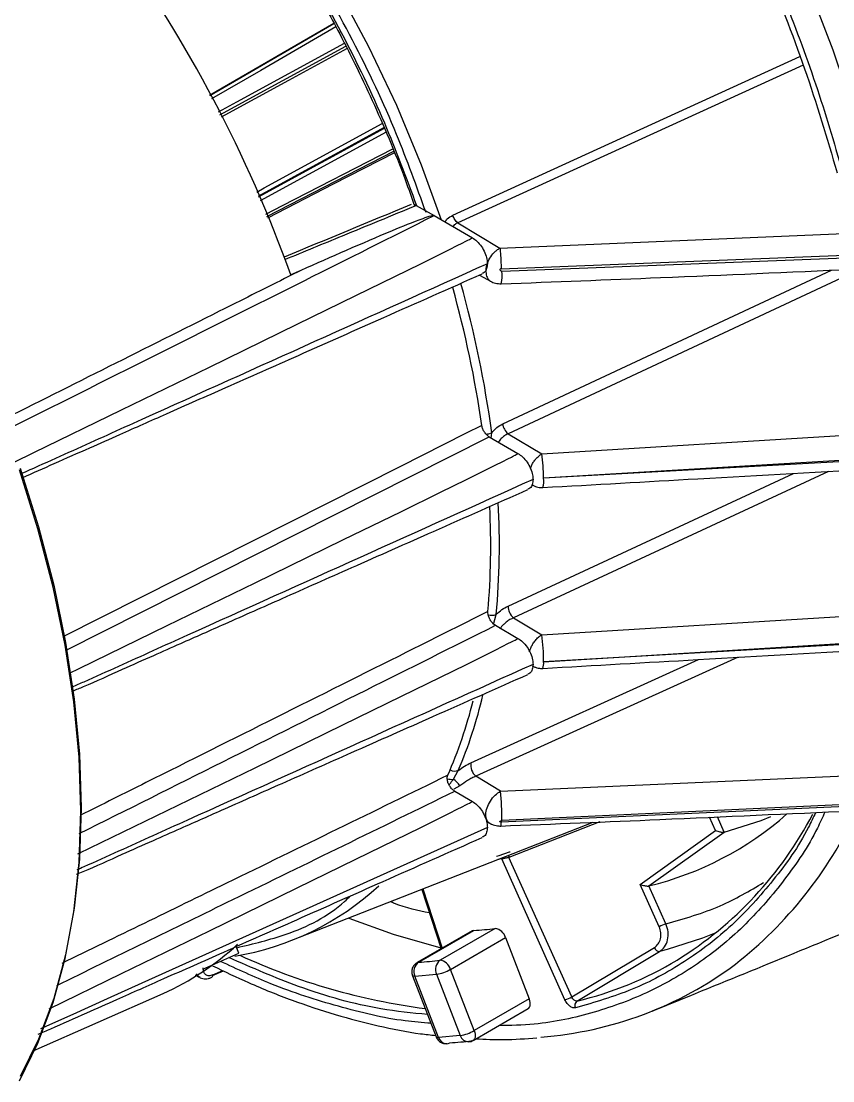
# Model space of a CAD drawing. Extents: x 16.7 to 113.1, y 4.5 to 84.5.
# Drawn here: x 22.001 to 24.294, y 5.758 to 8.753 of the extents above; entities that cross this region are included whole.
import ezdxf

# ---------------------------------------------------------------- set-up
doc = ezdxf.new("R2010")
doc.units = 0
doc.header["$MEASUREMENT"] = 0
doc.layers.add('OBJECT', color=7, linetype='CONTINUOUS')

msp = doc.modelspace()

# ---------------------------------------------------------------- linework, layer by layer
at = {"layer": 'OBJECT'}
for p, q in [((22.5327, 8.5441), (22.8839, 8.7472)), ((22.5334, 8.543), (22.8846, 8.746)), ((22.5623, 8.4886), (22.9183, 8.6825)), ((23.2207, 8.2045), (24.2011, 8.653)), ((24.2105, 8.6289), (23.2344, 8.1829)), ((23.026, 8.4527), (22.6708, 8.2586)), ((22.6717, 8.2565), (23.027, 8.4506)), ((22.6952, 8.2005), (23.0539, 8.3852)), ((23.1172, 8.2324), (23.1111, 8.2347)), ((23.1172, 8.2324), (23.1674, 8.2034)), ((23.1674, 8.2034), (23.2756, 8.1409)), ((23.2344, 8.1829), (23.3536, 8.1117)), ((23.3536, 8.1117), (24.3479, 8.1538)), ((23.3536, 8.1117), (23.3537, 8.1116)), ((23.357, 8.0533), (24.3518, 8.0925)), ((23.3589, 8.0468), (24.3536, 8.085)), ((22.7907, 8.0483), (22.7628, 8.0358)), ((23.2954, 8.0353), (23.3289, 8.0169)), ((23.3613, 7.6147), (24.2904, 8.0492)), ((24.3699, 8.0513), (23.3765, 7.5868)), ((22.1257, 6.9737), (23.3233, 7.578)), ((23.3233, 7.578), (23.4046, 7.5311)), ((23.3292, 7.5746), (23.3303, 7.5897)), ((23.3765, 7.5868), (23.4716, 7.53)), ((23.4716, 7.53), (24.4405, 7.5891)), ((23.4769, 7.4621), (24.4458, 7.5203)), ((24.4462, 7.5154), (23.477, 7.4614)), ((23.3764, 7.0999), (24.1834, 7.4749)), ((24.2821, 7.4805), (23.3917, 7.0665)), ((23.4466, 7.4411), (23.4433, 7.4435)), ((23.3355, 7.0479), (23.3431, 7.0762)), ((23.4717, 7.0187), (24.4409, 7.0776)), ((23.3409, 7.0453), (23.4046, 7.0085)), ((23.3917, 7.0665), (23.4717, 7.0187)), ((24.4458, 6.9977), (23.4769, 6.9418)), ((23.477, 6.9424), (24.4462, 7.0021)), ((24.0264, 6.9549), (23.2856, 6.6186)), ((23.2714, 6.6567), (23.9149, 6.9486)), ((23.4448, 6.9308), (23.4463, 6.9299)), ((23.2222, 6.6102), (23.2357, 6.6349)), ((23.3556, 6.5768), (24.3495, 6.621)), ((23.2403, 6.592), (23.2229, 6.582)), ((23.3556, 6.5768), (23.2856, 6.6186)), ((23.2258, 6.5764), (23.2756, 6.5476)), ((24.3518, 6.534), (23.3568, 6.4889)), ((24.3536, 6.5394), (23.3589, 6.4932)), ((23.9627, 6.4652), (23.9459, 6.5028)), ((23.9873, 6.4608), (23.968, 6.5038)), ((22.7657, 6.155), (23.6168, 6.4887)), ((23.3156, 6.4905), (23.3291, 6.4831)), ((23.6356, 6.4895), (23.3791, 6.3895)), ((23.7499, 6.313), (23.9627, 6.4652)), ((23.7747, 6.3087), (23.9876, 6.4609)), ((23.9876, 6.4609), (23.9873, 6.4608)), ((23.3587, 6.3848), (23.3472, 6.383)), ((23.3575, 6.387), (23.3587, 6.3848)), ((23.5374, 5.9869), (23.3587, 6.3848)), ((23.5564, 5.9949), (23.3791, 6.3895)), ((23.1327, 6.2989), (23.1876, 6.1313)), ((23.1355, 6.3), (23.1902, 6.1328)), ((23.8036, 6.1934), (23.7499, 6.313)), ((23.7747, 6.3087), (23.7744, 6.3086)), ((23.8226, 6.2013), (23.7744, 6.3086)), ((23.2748, 6.1816), (23.1192, 6.0918)), ((23.1239, 6.0932), (23.2795, 6.183)), ((23.3401, 6.1884), (23.1845, 6.0986)), ((23.2138, 6.0729), (23.3694, 6.1627)), ((23.3694, 6.1627), (23.4366, 5.9896)), ((22.5139, 6.073), (22.6155, 6.1188)), ((22.6155, 6.1188), (22.6083, 6.1374)), ((23.5564, 5.9949), (23.7899, 6.1345)), ((23.5713, 5.9834), (23.8047, 6.123)), ((23.8266, 6.1286), (23.8047, 6.123)), ((22.5417, 6.0551), (22.5721, 6.0688)), ((22.5422, 6.057), (22.5701, 6.0698)), ((23.1062, 6.055), (23.1734, 5.8818)), ((23.113, 6.0536), (23.1742, 6.059)), ((23.1802, 5.8804), (23.113, 6.0536)), ((23.1742, 6.059), (23.2414, 5.8859)), ((23.281, 5.8998), (23.2138, 6.0729)), ((22.0346, 5.8424), (22.4014, 6.0047)), ((23.2776, 5.8721), (23.4332, 5.9619)), ((23.4366, 5.9896), (23.281, 5.8998)), ((23.1736, 5.8819), (23.1754, 5.8776)), ((23.2414, 5.8859), (23.1802, 5.8804))]:
    msp.add_line(p, q, dxfattribs=at)
at = {"layer": 'OBJECT', "flags": 128}
for points in [[(22.5515, 10.9901), (22.6957, 10.8901), (22.8385, 10.7795), (22.9794, 10.6589), (23.1176, 10.5289), (23.2526, 10.39), (23.3836, 10.2429), (23.5101, 10.0883), (23.6315, 9.9268), (23.7472, 9.7593), (23.8567, 9.5865), (23.9595, 9.4092), (24.0551, 9.2283), (24.1431, 9.0445), (24.223, 8.8588), (24.2945, 8.672), (24.3573, 8.4849), (24.411, 8.2985)], [(21.8583, 10.0202), (21.9879, 9.9258), (22.1157, 9.8205), (22.241, 9.7051), (22.3629, 9.5803), (22.4806, 9.4468), (22.5935, 9.3056), (22.7008, 9.1574), (22.8018, 9.0034), (22.8958, 8.8443), (22.9824, 8.6812), (23.0609, 8.5153), (23.1309, 8.3474), (23.1875, 8.1918)], [(22.8897, 8.7366), (22.6774, 8.6138), (22.5384, 8.5335)], [(22.558, 8.4966), (22.61, 8.5249), (22.9142, 8.6907)], [(22.922, 8.6754), (22.7561, 8.585), (22.5661, 8.4815)], [(22.6662, 8.2697), (22.6877, 8.2815), (23.0212, 8.4636)], [(23.0319, 8.4395), (22.8121, 8.3194), (22.6764, 8.2453)], [(22.6923, 8.2075), (22.7393, 8.2317), (23.0511, 8.3922)], [(23.0555, 8.3812), (22.8827, 8.2923), (22.6968, 8.1966)], [(21.9803, 7.5064), (22.0359, 7.5335), (22.2845, 7.6543), (22.4087, 7.7147), (22.5328, 7.7752), (22.7809, 7.8963), (22.9462, 7.9772), (23.0563, 8.0313), (23.1297, 8.0675), (23.1786, 8.0916), (23.2111, 8.1078), (23.2328, 8.1187), (23.2472, 8.1259), (23.2568, 8.1308), (23.2632, 8.1341), (23.2674, 8.1363), (23.2702, 8.1377), (23.2721, 8.1387), (23.2733, 8.1394), (23.2741, 8.1399), (23.2747, 8.1402), (23.275, 8.1404), (23.2752, 8.1405), (23.2754, 8.1406), (23.2755, 8.1407), (23.2755, 8.1408), (23.2756, 8.1408), (23.2756, 8.1408), (23.2756, 8.1409), (23.2756, 8.1409), (23.2756, 8.1409), (23.2756, 8.1409), (23.2756, 8.1409), (23.2756, 8.1409)], [(23.3024, 7.6103), (23.2565, 7.5871), (23.0729, 7.4945), (22.3387, 7.124), (22.1187, 7.013)], [(22.1372, 6.9101), (22.1649, 6.9236), (22.4135, 7.0444), (22.5377, 7.1049), (22.6618, 7.1654), (22.9099, 7.2865), (23.0752, 7.3674), (23.1853, 7.4215), (23.2587, 7.4576), (23.3076, 7.4818), (23.3401, 7.498), (23.3618, 7.5088), (23.3762, 7.5161), (23.3858, 7.521), (23.3922, 7.5242), (23.3964, 7.5264), (23.3992, 7.5279), (23.4011, 7.5289), (23.4023, 7.5296), (23.4031, 7.5301), (23.4037, 7.5304), (23.404, 7.5306), (23.4043, 7.5307), (23.4044, 7.5308), (23.4045, 7.5309), (23.4046, 7.5309), (23.4046, 7.531), (23.4046, 7.531), (23.4046, 7.531), (23.4046, 7.531), (23.4046, 7.5311), (23.4046, 7.5311), (23.4046, 7.5311), (23.4046, 7.5311)], [(21.9973, 7.4892), (22.0494, 7.3236), (22.0924, 7.1589), (22.1262, 6.9963), (22.1504, 6.8367), (22.165, 6.6808), (22.1699, 6.5298), (22.165, 6.3844), (22.1504, 6.2454), (22.1262, 6.1137), (22.0924, 5.9901), (22.0494, 5.8751), (21.9973, 5.7696)], [(21.9956, 5.7578), (22.0479, 5.8638), (22.0912, 5.9792), (22.1251, 6.1034), (22.1494, 6.2356), (22.1641, 6.3751), (22.169, 6.5212), (22.1641, 6.6728), (22.1494, 6.8293), (22.1251, 6.9896), (22.0912, 7.1529), (22.0479, 7.3182), (21.9956, 7.4846)], [(22.1609, 6.3991), (22.1649, 6.401), (22.4135, 6.5219), (22.5377, 6.5823), (22.6618, 6.6428), (22.9099, 6.7639), (23.0752, 6.8448), (23.1853, 6.8989), (23.2587, 6.935), (23.3076, 6.9592), (23.3401, 6.9754), (23.3618, 6.9862), (23.3762, 6.9935), (23.3858, 6.9984), (23.3922, 7.0016), (23.3964, 7.0038), (23.3992, 7.0053), (23.4011, 7.0063), (23.4023, 7.007), (23.4031, 7.0075), (23.4037, 7.0078), (23.404, 7.008), (23.4043, 7.0081), (23.4044, 7.0082), (23.4045, 7.0083), (23.4046, 7.0084), (23.4046, 7.0084), (23.4046, 7.0084), (23.4046, 7.0084), (23.4046, 7.0085), (23.4046, 7.0085), (23.4046, 7.0085), (23.4046, 7.0085), (23.4046, 7.0085)], [(22.0801, 5.9617), (22.2845, 6.061), (22.4087, 6.1215), (22.5328, 6.182), (22.7809, 6.3031), (22.9462, 6.384), (23.0563, 6.438), (23.1297, 6.4742), (23.1786, 6.4984), (23.2111, 6.5146), (23.2328, 6.5254), (23.2472, 6.5326), (23.2568, 6.5375), (23.2632, 6.5408), (23.2674, 6.543), (23.2702, 6.5445), (23.2721, 6.5455), (23.2733, 6.5461), (23.2741, 6.5466), (23.2747, 6.5469), (23.275, 6.5471), (23.2752, 6.5473), (23.2754, 6.5474), (23.2755, 6.5475), (23.2755, 6.5475), (23.2756, 6.5475), (23.2756, 6.5476), (23.2756, 6.5476), (23.2756, 6.5476), (23.2756, 6.5476), (23.2756, 6.5476), (23.2756, 6.5476), (23.2756, 6.5476)], [(23.9876, 6.4609), (24.0916, 6.4936), (24.1193, 6.5047)], [(23.318, 6.4741), (22.3417, 6.0338), (22.244, 5.9897), (22.1464, 5.9457), (22.0556, 5.9047)], [(22.9262, 6.2179), (23.0517, 6.1724), (23.1866, 6.1341)], [(23.2795, 6.183), (23.276, 6.1822), (23.2748, 6.1816)], [(23.9639, 6.1763), (23.9261, 6.1609), (23.8266, 6.1286)], [(23.1192, 6.0918), (23.1205, 6.0924), (23.1239, 6.0932)], [(23.113, 6.0536), (23.1098, 6.0535), (23.1076, 6.0539), (23.1064, 6.0547), (23.1062, 6.055)], [(23.4332, 5.9619), (23.4352, 5.9635), (23.4373, 5.9663), (23.4387, 5.9699), (23.4394, 5.9743), (23.4392, 5.9791), (23.4383, 5.9843), (23.4366, 5.9896)], [(23.1734, 5.8818), (23.1735, 5.8816), (23.1748, 5.8807), (23.177, 5.8803), (23.1802, 5.8804)], [(23.2735, 5.8708), (23.2692, 5.869), (23.266, 5.8683)], [(23.281, 5.8998), (23.2827, 5.8945), (23.2836, 5.8893), (23.2838, 5.8845), (23.2832, 5.8801), (23.2817, 5.8765), (23.2796, 5.8737), (23.2776, 5.8722)], [(23.2032, 5.8627), (23.2073, 5.8634), (23.2117, 5.8653)]]:
    msp.add_lwpolyline(points, dxfattribs=at)
at = {"layer": 'OBJECT'}
for centre, radius, start, end in [((19.1269, 6.727), 3.8643, 19.7974, 35.8036), ((23.2592, 8.0337), 0.1006, 346.9405, 7.4854), ((20.2554, 7.1714), 3.0784, 8.1962, 15.622), ((20.2867, 7.1802), 3.0711, 7.6624, 15.7103), ((23.4056, 7.6207), 0.0447, 187.7073, 229.2907), ((23.3106, 7.6332), 0.0477, 274.5361, 294.3627), ((22.959, 7.4561), 0.5179, 0.6564, 8.1948), ((23.4241, 7.4527), 0.0535, 340.4959, 9.4051), ((21.2194, 7.2676), 2.1082, 355.0147, 3.0567), ((21.2086, 7.2722), 2.1435, 354.7534, 3.1911), ((23.42, 7.0997), 0.0436, 179.7194, 229.5404), ((23.3298, 7.1096), 0.036, 254.9744, 291.7427), ((22.9561, 6.9449), 0.5209, 359.7271, 8.1509), ((23.4443, 6.9367), 0.033, 336.6542, 8.9238), ((22.0239, 7.142), 1.2917, 336.2348, 346.0993), ((22.0201, 7.1521), 1.321, 336.9515, 346.7014), ((23.3118, 6.65), 0.0409, 170.6275, 230.212), ((23.226, 6.6621), 0.0288, 242.4042, 289.6113), ((23.2164, 6.6521), 0.0422, 253.6924, 277.9075), ((23.1743, 6.5447), 0.0812, 35.6015, 53.8204), ((22.5988, 6.5047), 0.7602, 359.1328, 5.4433), ((23.5569, 7.202), 0.9195, 283.7028, 311.3755), ((23.2923, 7.0058), 1.0668, 301.8072, 332.3732), ((23.296, 7.0124), 1.1738, 308.0178, 335.0356), ((23.4015, 6.3971), 0.0236, 184.8995, 198.7454), ((22.473, 6.8947), 0.7954, 279.5062, 312.6186), ((23.8455, 6.1202), 0.0843, 105.7214, 119.7685), ((23.2148, 7.2478), 1.0668, 273.4766, 276.7422), ((23.3354, 6.1535), 0.0352, 15.1926, 82.4241), ((22.092, 6.7026), 0.7634, 293.91, 312.9515), ((23.3812, 7.783), 1.8364, 245.4481, 262.5228), ((23.8058, 6.1395), 0.0166, 197.5508, 266.217), ((23.1433, 6.0665), 0.0329, 125.9471, 203.143), ((23.0592, 7.158), 1.0668, 273.4766, 276.7422), ((23.2035, 6.0726), 0.0322, 126.0933, 204.8037), ((23.1798, 6.0637), 0.0352, 15.1926, 82.4241), ((23.3897, 6.9296), 1.0512, 274.3397, 306.7761), ((23.3431, 6.9452), 0.9885, 283.3454, 301.1538), ((22.5336, 6.0573), 0.00858, 298.2067, 358.0418), ((23.1568, 6.1722), 0.1145, 278.7777, 299.8913), ((23.5145, 6.0681), 0.0843, 285.7217, 299.7682), ((23.5807, 5.9711), 0.0155, 127.3348, 207.8951), ((23.2031, 5.8864), 0.0237, 194.735, 270.1327), ((23.1386, 7.0309), 1.1679, 273.5854, 276.6335), ((23.2239, 5.999), 0.1145, 278.7777, 299.8913), ((23.2654, 5.8935), 0.0251, 197.5417, 271.4628)]:
    msp.add_arc(centre, radius, start, end, dxfattribs=at)
for points, knots in [([(22.516, 10.9184), (22.5796, 10.8746), (22.7079, 10.7864), (22.8987, 10.6287), (23.0881, 10.4516), (23.2736, 10.2545), (23.4526, 10.0398), (23.6219, 9.8105), (23.7792, 9.5696), (23.9226, 9.3203), (24.05, 9.067), (24.1601, 8.8129), (24.2537, 8.5612), (24.3019, 8.3953), (24.3258, 8.313)], [0, 0, 0, 0, 0.0803207, 0.16194, 0.244772, 0.3293776, 0.4144874, 0.5, 0.5855181, 0.670628, 0.755228, 0.8380655, 0.919682, 1, 1, 1, 1]), ([(23.4416, 10.0251), (23.5054, 9.9404), (23.6335, 9.7705), (23.8072, 9.4957), (23.965, 9.2097), (24.1022, 8.9158), (24.2191, 8.6192), (24.2774, 8.4225), (24.3065, 8.3246)], [0, 0, 0, 0, 0.165461, 0.332207, 0.5, 0.667784, 0.834534, 1, 1, 1, 1]), ([(23.1447, 8.2119), (23.1181, 8.2858), (23.059, 8.4496), (22.9398, 8.7022), (22.7917, 8.9628), (22.6799, 9.1396), (22.6146, 9.2223), (22.6108, 9.2272)], [0, 0, 0, 0, 0.208789, 0.46337, 0.72235, 0.983587, 1, 1, 1, 1]), ([(22.593, 9.2104), (22.6006, 9.2003), (22.6302, 9.1609), (22.6762, 9.0937), (22.7462, 8.9875), (22.8232, 8.8606), (22.8903, 8.7382), (22.9442, 8.6321), (22.9876, 8.5414), (23.0356, 8.4324), (23.0779, 8.3284), (23.1021, 8.2602), (23.1125, 8.2308)], [0, 0, 0, 0, 0.034117, 0.133607, 0.219028, 0.375276, 0.530046, 0.591824, 0.694344, 0.800406, 0.913814, 1, 1, 1, 1]), ([(22.5997, 9.2114), (22.6006, 9.2102), (22.6597, 9.1353), (22.7642, 8.9714), (22.9076, 8.7236), (23.0275, 8.4748), (23.0889, 8.3099), (23.118, 8.2319)], [0, 0, 0, 0, 0.004175, 0.260517, 0.516844, 0.771155, 1, 1, 1, 1]), ([(23.1026, 8.2349), (22.9832, 8.1852), (22.8636, 8.1354), (22.7433, 8.0862), (22.7432, 8.0862)], [0, 0, 0, 0, 0.998817, 1, 1, 1, 1]), ([(22.746, 8.0795), (22.8002, 8.1018), (22.924, 8.1527), (23.0477, 8.2037), (23.1172, 8.2324)], [0, 0, 0, 0, 0.438001, 1, 1, 1, 1]), ([(21.9541, 7.5957), (22.2369, 7.7373), (22.6413, 7.9398), (23.0457, 8.1424), (23.1674, 8.2034)], [0, 0, 0, 0, 0.699038, 1, 1, 1, 1]), ([(23.1674, 8.2034), (23.1672, 8.2034), (23.1669, 8.2036), (23.166, 8.2037), (23.163, 8.2034), (23.1523, 8.2007), (23.1131, 8.187), (22.9893, 8.1363), (22.8762, 8.0862), (22.7907, 8.0483)], [0, 0, 0, 0, 0.000975, 0.002308, 0.005825, 0.020094, 0.076658, 0.30233, 1, 1, 1, 1]), ([(23.1979, 8.1858), (23.2001, 8.1886), (23.2065, 8.1969), (23.2151, 8.2015), (23.2207, 8.2045)], [0, 0, 0, 0, 0.347376, 1, 1, 1, 1]), ([(23.2344, 8.1829), (23.2309, 8.1812), (23.2256, 8.1787), (23.2218, 8.1742), (23.2205, 8.1727)], [0, 0, 0, 0, 0.671204, 1, 1, 1, 1]), ([(23.2344, 8.1829), (23.233, 8.1841), (23.2302, 8.1865), (23.2263, 8.1919), (23.2229, 8.1981), (23.2215, 8.2024), (23.2207, 8.2045)], [0, 0, 0, 0, 0.245159, 0.499986, 0.754817, 1, 1, 1, 1]), ([(23.2756, 8.1409), (23.28, 8.1379), (23.2892, 8.1316), (23.3017, 8.1165), (23.3116, 8.0987), (23.3172, 8.0814), (23.3178, 8.0716), (23.318, 8.0674)], [0, 0, 0, 0, 0.19834, 0.412973, 0.627088, 0.843128, 1, 1, 1, 1]), ([(23.3139, 8.0443), (23.3144, 8.0506), (23.3153, 8.0632), (23.3242, 8.0829), (23.335, 8.097), (23.3451, 8.1063), (23.3507, 8.1098), (23.3537, 8.1116)], [0, 0, 0, 0, 0.250886, 0.499859, 0.733623, 0.862855, 1, 1, 1, 1]), ([(23.3537, 8.1116), (23.3541, 8.1072), (23.3549, 8.0987), (23.3559, 8.0819), (23.3566, 8.0665), (23.3568, 8.0574), (23.357, 8.0533)], [0, 0, 0, 0, 0.295101, 0.569756, 0.806961, 1, 1, 1, 1]), ([(23.318, 8.0674), (22.9925, 7.9206), (22.6345, 7.7592), (22.2441, 7.583), (22.1463, 7.539), (22.066, 7.5024), (22.0173, 7.4811), (22.0016, 7.4742)], [0, 0, 0, 0, 0.741941, 0.816136, 0.89033, 0.964524, 1, 1, 1, 1]), ([(23.318, 8.0674), (23.3176, 8.0626), (23.3167, 8.0526), (23.3112, 8.0429), (23.3055, 8.0405), (23.3033, 8.0397)], [0, 0, 0, 0, 0.367746, 0.765701, 1, 1, 1, 1]), ([(22.7907, 8.0483), (22.7753, 8.0406), (22.6986, 8.0021), (22.4141, 7.8595), (22.1448, 7.7245), (21.9369, 7.6203)], [0, 0, 0, 0, 0.0539192, 0.2695963, 1, 1, 1, 1]), ([(22.0048, 7.4632), (22.0345, 7.4763), (22.0979, 7.5043), (22.1895, 7.545), (22.2952, 7.5918), (22.4233, 7.6486), (22.5913, 7.7231), (22.7961, 7.8139), (23.0377, 7.921), (23.2109, 7.9978), (23.3037, 8.039)], [0, 0, 0, 0, 0.0685464, 0.146168, 0.2114813, 0.3124587, 0.4418045, 0.5995141, 0.7855816, 1, 1, 1, 1]), ([(23.3139, 8.0443), (23.3146, 8.0389), (23.3156, 8.0303), (23.3204, 8.0232), (23.3237, 8.0201), (23.3256, 8.0188), (23.3266, 8.0181), (23.327, 8.0179), (23.3272, 8.0178)], [0, 0, 0, 0, 0.464823, 0.730673, 0.871917, 0.944596, 0.981447, 1, 1, 1, 1]), ([(23.357, 8.0533), (23.3564, 8.0532), (23.3556, 8.0531), (23.3547, 8.0527), (23.3541, 8.0522), (23.3537, 8.0516), (23.3536, 8.0509), (23.3536, 8.0501), (23.3539, 8.0492), (23.3547, 8.0482), (23.3559, 8.0474), (23.3574, 8.0469), (23.3584, 8.0468), (23.3589, 8.0468)], [0, 0, 0, 0, 0.13574, 0.194591, 0.250843, 0.311563, 0.37511, 0.438068, 0.500883, 0.619799, 0.750938, 0.873701, 1, 1, 1, 1]), ([(23.3575, 8.0106), (23.5075, 8.0164), (23.8391, 8.0291), (24.1704, 8.0438), (24.3518, 8.0518)], [0, 0, 0, 0, 0.452475, 1, 1, 1, 1]), ([(23.327, 8.0179), (23.3293, 8.0168), (23.3337, 8.0146), (23.3413, 8.0123), (23.3493, 8.0108), (23.3547, 8.0107), (23.3575, 8.0106)], [0, 0, 0, 0, 0.247422, 0.487124, 0.732383, 1, 1, 1, 1]), ([(23.3233, 7.578), (23.3209, 7.5797), (23.3161, 7.583), (23.3097, 7.5909), (23.3049, 7.5999), (23.3029, 7.6066), (23.3024, 7.6099), (23.3024, 7.6103)], [0, 0, 0, 0, 0.242891, 0.4858, 0.728124, 0.969548, 1, 1, 1, 1]), ([(23.3303, 7.5897), (23.335, 7.5949), (23.3444, 7.6054), (23.3557, 7.6116), (23.3613, 7.6147)], [0, 0, 0, 0, 0.500343, 1, 1, 1, 1]), ([(23.3765, 7.5868), (23.373, 7.5851), (23.3662, 7.5817), (23.3573, 7.5735), (23.3516, 7.5671), (23.3496, 7.5631), (23.3495, 7.5629)], [0, 0, 0, 0, 0.332821, 0.655681, 0.978926, 1, 1, 1, 1]), ([(23.4046, 7.5311), (23.409, 7.5281), (23.4182, 7.5218), (23.4308, 7.5067), (23.4406, 7.4889), (23.4462, 7.4716), (23.4468, 7.4617), (23.4471, 7.4576)], [0, 0, 0, 0, 0.19834, 0.412972, 0.627088, 0.843128, 1, 1, 1, 1]), ([(23.4399, 7.489), (23.4409, 7.4921), (23.4431, 7.4985), (23.4488, 7.5077), (23.4554, 7.5164), (23.4632, 7.5243), (23.4688, 7.528), (23.4716, 7.53)], [0, 0, 0, 0, 0.186085, 0.375317, 0.574054, 0.782282, 1, 1, 1, 1]), ([(23.4746, 7.4348), (23.6208, 7.443), (23.9439, 7.4612), (24.2669, 7.4797), (24.4438, 7.4897)], [0, 0, 0, 0, 0.452472, 1, 1, 1, 1]), ([(23.477, 7.4614), (23.4769, 7.4614), (23.4768, 7.4614), (23.4766, 7.4615), (23.4766, 7.4615), (23.4765, 7.4616), (23.4765, 7.4617), (23.4765, 7.4618), (23.4765, 7.4618), (23.4765, 7.4619), (23.4765, 7.4619), (23.4766, 7.462), (23.4767, 7.462), (23.4768, 7.4621), (23.4769, 7.4621)], [0, 0, 0, 0, 0.14846, 0.270216, 0.325866, 0.380992, 0.499258, 0.560332, 0.615032, 0.666467, 0.718978, 0.77612, 0.84064, 1, 1, 1, 1]), ([(23.4471, 7.4576), (23.1216, 7.3108), (22.7635, 7.1494), (22.3731, 6.9732), (22.2753, 6.9292), (22.1996, 6.8946), (22.1555, 6.8753), (22.1443, 6.8704)], [0, 0, 0, 0, 0.749679, 0.824647, 0.899614, 0.974583, 1, 1, 1, 1]), ([(22.1462, 6.8598), (22.1563, 6.8639), (22.2044, 6.8834), (22.2792, 6.9181), (22.3712, 6.9584), (22.4679, 7.0014), (22.589, 7.0551), (22.7501, 7.1265), (22.9463, 7.2135), (23.1778, 7.3161), (23.3438, 7.3897), (23.4327, 7.4292)], [0, 0, 0, 0, 0.022748, 0.108522, 0.177258, 0.23648, 0.334328, 0.459609, 0.612318, 0.792451, 1, 1, 1, 1]), ([(23.4471, 7.4576), (23.4466, 7.4528), (23.4458, 7.4427), (23.4403, 7.433), (23.4345, 7.4307), (23.4323, 7.4299)], [0, 0, 0, 0, 0.367745, 0.765702, 1, 1, 1, 1]), ([(23.4465, 7.4411), (23.4488, 7.4399), (23.4534, 7.4378), (23.461, 7.4357), (23.4685, 7.4346), (23.4728, 7.4349), (23.4751, 7.4351)], [0, 0, 0, 0, 0.255132, 0.495449, 0.73852, 1, 1, 1, 1]), ([(23.7838, 5.9551), (23.97, 6.0305), (24.3578, 6.1876), (24.9425, 6.4409), (25.5388, 6.7118), (26.1167, 6.9868), (26.4931, 7.177), (26.6741, 7.2685)], [0, 0, 0, 0, 0.1902424, 0.3962076, 0.6023972, 0.8087754, 1, 1, 1, 1]), ([(23.3431, 7.0762), (23.3485, 7.081), (23.3591, 7.0907), (23.3706, 7.0968), (23.3764, 7.0999)], [0, 0, 0, 0, 0.500466, 1, 1, 1, 1]), ([(23.3197, 7.0844), (23.3044, 7.0767), (23.2276, 7.0383), (22.9054, 6.877), (22.5369, 6.6927), (22.2298, 6.5392), (22.1684, 6.5084)], [0, 0, 0, 0, 0.039994, 0.199969, 0.839871, 1, 1, 1, 1]), ([(23.3409, 7.0453), (23.3385, 7.047), (23.3337, 7.0503), (23.3273, 7.0582), (23.3225, 7.0672), (23.3197, 7.0765), (23.3197, 7.0818), (23.3197, 7.0844)], [0, 0, 0, 0, 0.203183, 0.406387, 0.609063, 0.81092, 1, 1, 1, 1]), ([(22.1648, 6.4566), (22.4351, 6.5919), (22.8272, 6.7881), (23.2191, 6.9843), (23.3409, 7.0453)], [0, 0, 0, 0, 0.689411, 1, 1, 1, 1]), ([(23.3917, 7.0665), (23.3884, 7.0649), (23.3813, 7.0616), (23.3718, 7.0548), (23.3619, 7.0461), (23.3566, 7.0396), (23.3533, 7.0356)], [0, 0, 0, 0, 0.233726, 0.500421, 0.69251, 1, 1, 1, 1]), ([(23.4374, 6.9708), (23.4387, 6.9751), (23.441, 6.9828), (23.447, 6.9937), (23.4538, 7.0032), (23.4622, 7.0122), (23.4685, 7.0165), (23.4717, 7.0187)], [0, 0, 0, 0, 0.2267725, 0.3966386, 0.5821421, 0.7832656, 1, 1, 1, 1]), ([(23.4046, 7.0085), (23.409, 7.0055), (23.4182, 6.9992), (23.4308, 6.9841), (23.4406, 6.9663), (23.4462, 6.949), (23.4468, 6.9392), (23.4471, 6.935)], [0, 0, 0, 0, 0.198339, 0.412971, 0.627086, 0.843128, 1, 1, 1, 1]), ([(23.4746, 6.9236), (23.6207, 6.9319), (23.9437, 6.9502), (24.2666, 6.9686), (24.4435, 6.9787)], [0, 0, 0, 0, 0.452489, 1, 1, 1, 1]), ([(23.4471, 6.935), (23.1216, 6.7882), (22.7635, 6.6268), (22.3731, 6.4506), (22.2753, 6.4066), (22.2041, 6.374), (22.1645, 6.3567), (22.1578, 6.3538)], [0, 0, 0, 0, 0.757446, 0.833191, 0.908936, 0.98468, 1, 1, 1, 1]), ([(23.4471, 6.935), (23.4466, 6.9302), (23.4458, 6.9202), (23.4403, 6.9105), (23.4345, 6.9081), (23.4323, 6.9073)], [0, 0, 0, 0, 0.367746, 0.765697, 1, 1, 1, 1]), ([(23.4462, 6.93), (23.4488, 6.9288), (23.4535, 6.9265), (23.4614, 6.9245), (23.4689, 6.9234), (23.4728, 6.9236), (23.4748, 6.9237)], [0, 0, 0, 0, 0.282371, 0.530465, 0.762838, 1, 1, 1, 1]), ([(23.4769, 6.9418), (23.4768, 6.9418), (23.4767, 6.9418), (23.4766, 6.9418), (23.4766, 6.9419), (23.4765, 6.9419), (23.4765, 6.942), (23.4765, 6.942), (23.4765, 6.9421), (23.4765, 6.9422), (23.4766, 6.9422), (23.4766, 6.9423), (23.4768, 6.9423), (23.4769, 6.9424), (23.477, 6.9424)], [0, 0, 0, 0, 0.156114, 0.220098, 0.277037, 0.329652, 0.38159, 0.436517, 0.497311, 0.615066, 0.669946, 0.725272, 0.848175, 1, 1, 1, 1]), ([(22.157, 6.3416), (22.1631, 6.3441), (22.2073, 6.362), (22.2782, 6.3951), (22.3704, 6.4355), (22.4672, 6.4785), (22.5883, 6.5322), (22.7495, 6.6037), (22.946, 6.6908), (23.1776, 6.7935), (23.3438, 6.8671), (23.4327, 6.9066)], [0, 0, 0, 0, 0.013979, 0.100523, 0.169876, 0.229628, 0.328353, 0.454757, 0.608837, 0.790587, 1, 1, 1, 1]), ([(23.2357, 6.6349), (23.2417, 6.6392), (23.2535, 6.6478), (23.2655, 6.6537), (23.2714, 6.6567)], [0, 0, 0, 0, 0.500681, 1, 1, 1, 1]), ([(23.2061, 6.6215), (22.9977, 6.5197), (22.6342, 6.3422), (22.2702, 6.165), (22.115, 6.0895)], [0, 0, 0, 0, 0.573494, 1, 1, 1, 1]), ([(23.2258, 6.5764), (23.2234, 6.578), (23.2186, 6.5814), (23.2122, 6.5893), (23.2073, 6.5984), (23.2046, 6.6077), (23.2042, 6.6158), (23.2055, 6.6197), (23.2061, 6.6215)], [0, 0, 0, 0, 0.173467, 0.346959, 0.519882, 0.69192, 0.863321, 1, 1, 1, 1]), ([(23.2102, 6.5937), (23.213, 6.5981), (23.2162, 6.6031), (23.2215, 6.6094), (23.2222, 6.6102)], [0, 0, 0, 0, 0.867166, 1, 1, 1, 1]), ([(23.2856, 6.6186), (23.2819, 6.617), (23.2742, 6.6137), (23.2583, 6.6049), (23.2475, 6.5971), (23.2403, 6.592)], [0, 0, 0, 0, 0.2417113, 0.5011668, 1, 1, 1, 1]), ([(22.1009, 6.0275), (22.2668, 6.1083), (22.6421, 6.2911), (23.0168, 6.4742), (23.2258, 6.5764)], [0, 0, 0, 0, 0.442117, 1, 1, 1, 1]), ([(23.326, 6.4851), (23.3257, 6.4851), (23.321, 6.4861), (23.3159, 6.4948), (23.3127, 6.51), (23.3164, 6.5295), (23.3258, 6.5488), (23.3396, 6.5662), (23.3502, 6.5733), (23.3556, 6.5768)], [0, 0, 0, 0, 0.010388, 0.175104, 0.341093, 0.508363, 0.670751, 0.835427, 1, 1, 1, 1]), ([(23.2756, 6.5476), (23.28, 6.5446), (23.2892, 6.5384), (23.3017, 6.5233), (23.3116, 6.5054), (23.3172, 6.4882), (23.3178, 6.4783), (23.318, 6.4741)], [0, 0, 0, 0, 0.19834, 0.412974, 0.627091, 0.843128, 1, 1, 1, 1]), ([(24.272, 6.5175), (24.265, 6.5022), (24.2332, 6.4321), (24.1595, 6.3246), (24.0502, 6.1968), (23.9225, 6.0908), (23.7793, 6.0068), (23.6216, 5.9485), (23.4778, 5.9165), (23.3834, 5.9143), (23.3494, 5.9136)], [0, 0, 0, 0, 0.039439, 0.181109, 0.324884, 0.471738, 0.619467, 0.767895, 0.916333, 1, 1, 1, 1]), ([(23.3555, 6.478), (23.5056, 6.484), (23.8373, 6.4973), (24.1687, 6.5127), (24.3502, 6.5211)], [0, 0, 0, 0, 0.4525278, 1, 1, 1, 1]), ([(24.2456, 6.5163), (24.239, 6.5022), (24.2058, 6.4309), (24.1277, 6.3225), (24.0115, 6.1939), (23.8773, 6.0912), (23.7301, 6.0113), (23.6213, 5.9796), (23.567, 5.9639)], [0, 0, 0, 0, 0.046962, 0.2374204, 0.4288322, 0.6202321, 0.8106965, 1, 1, 1, 1]), ([(23.318, 6.4741), (23.3176, 6.4693), (23.3167, 6.4593), (23.3112, 6.4496), (23.3055, 6.4473), (23.3033, 6.4464)], [0, 0, 0, 0, 0.367744, 0.765702, 1, 1, 1, 1]), ([(23.3256, 6.485), (23.3285, 6.4836), (23.3337, 6.4812), (23.3423, 6.4791), (23.3502, 6.478), (23.3541, 6.478), (23.3561, 6.478)], [0, 0, 0, 0, 0.3131704, 0.5694829, 0.7894647, 1, 1, 1, 1]), ([(23.3568, 6.4889), (23.3562, 6.4889), (23.3555, 6.4889), (23.3546, 6.4892), (23.3541, 6.4895), (23.3537, 6.4898), (23.3535, 6.4903), (23.3536, 6.4908), (23.3539, 6.4914), (23.3547, 6.492), (23.356, 6.4926), (23.3574, 6.4931), (23.3584, 6.4931), (23.3589, 6.4932)], [0, 0, 0, 0, 0.133104, 0.191566, 0.248259, 0.311432, 0.370763, 0.43233, 0.501556, 0.620735, 0.752086, 0.875604, 1, 1, 1, 1]), ([(23.3568, 6.4889), (23.3566, 6.4861), (23.3564, 6.4804), (23.3559, 6.4773), (23.3555, 6.4782), (23.3555, 6.4782)], [0, 0, 0, 0, 0.465226, 0.954039, 1, 1, 1, 1]), ([(22.049, 5.8896), (22.0607, 5.8947), (22.1064, 5.9147), (22.1803, 5.9477), (22.2869, 5.9949), (22.416, 6.0521), (22.5854, 6.1272), (22.7919, 6.2188), (23.0355, 6.3268), (23.2102, 6.4042), (23.3037, 6.4457)], [0, 0, 0, 0, 0.027728, 0.108757, 0.176926, 0.282314, 0.417321, 0.581942, 0.776171, 1, 1, 1, 1]), ([(23.9627, 6.4652), (23.9648, 6.4645), (23.9687, 6.4631), (23.9745, 6.4618), (23.979, 6.461), (23.9824, 6.4606), (23.9853, 6.4606), (23.9866, 6.4607), (23.9873, 6.4608)], [0, 0, 0, 0, 0.272374, 0.499457, 0.642326, 0.771708, 0.889924, 1, 1, 1, 1]), ([(23.3434, 6.3928), (23.346, 6.3935), (23.3511, 6.3947), (23.3619, 6.3981), (23.3731, 6.4019), (23.3795, 6.4043), (23.3828, 6.4055)], [0, 0, 0, 0, 0.249971, 0.499782, 0.749147, 1, 1, 1, 1]), ([(23.3791, 6.3895), (23.3782, 6.3893), (23.3763, 6.3888), (23.3726, 6.388), (23.3689, 6.3871), (23.3654, 6.3863), (23.3619, 6.3855), (23.36, 6.385), (23.3587, 6.3848)], [0, 0, 0, 0, 0.149135, 0.282367, 0.500461, 0.63062, 0.757329, 1, 1, 1, 1]), ([(23.7499, 6.313), (23.7518, 6.3124), (23.7557, 6.311), (23.7614, 6.3096), (23.7662, 6.3088), (23.7696, 6.3084), (23.7724, 6.3084), (23.7738, 6.3085), (23.7744, 6.3086)], [0, 0, 0, 0, 0.249928, 0.499459, 0.642322, 0.771699, 0.889917, 1, 1, 1, 1]), ([(23.8226, 6.2013), (23.875, 6.2164), (23.9728, 6.2444), (24.0589, 6.2948), (24.0988, 6.3182)], [0, 0, 0, 0, 0.535487, 1, 1, 1, 1]), ([(22.6096, 6.134), (22.6569, 6.1453), (22.7673, 6.1716), (22.8738, 6.2255), (22.9258, 6.2753), (22.9313, 6.2806)], [0, 0, 0, 0, 0.401281, 0.936297, 1, 1, 1, 1]), ([(23.1545, 6.2322), (23.1218, 6.239), (23.0854, 6.2466), (23.0476, 6.2624), (23.0438, 6.264)], [0, 0, 0, 0, 0.898047, 1, 1, 1, 1]), ([(23.8047, 6.123), (23.8098, 6.1271), (23.8201, 6.1353), (23.8284, 6.1557), (23.8302, 6.179), (23.8252, 6.1938), (23.8226, 6.2013)], [0, 0, 0, 0, 0.24989, 0.499779, 0.744814, 1, 1, 1, 1]), ([(23.7899, 6.1345), (23.7938, 6.1376), (23.8016, 6.1438), (23.8079, 6.1592), (23.8092, 6.1767), (23.8055, 6.1878), (23.8036, 6.1934)], [0, 0, 0, 0, 0.250032, 0.499876, 0.749253, 1, 1, 1, 1]), ([(22.5416, 6.0832), (22.5755, 6.0668), (22.6506, 6.0305), (22.7663, 5.9846), (22.8887, 5.9435), (23.0099, 5.9122), (23.1045, 5.893), (23.1577, 5.8876), (23.1717, 5.8861)], [0, 0, 0, 0, 0.157843, 0.35007, 0.542843, 0.736199, 0.930213, 1, 1, 1, 1]), ([(23.1584, 5.9205), (23.1343, 5.9223), (23.0497, 5.9288), (22.8984, 5.9657), (22.7238, 6.0211), (22.6114, 6.0733), (22.5637, 6.0955)], [0, 0, 0, 0, 0.128213, 0.449702, 0.766452, 1, 1, 1, 1]), ([(23.1489, 5.9451), (23.1052, 5.9495), (22.9874, 5.9615), (22.7988, 6.0137), (22.6532, 6.0773), (22.5872, 6.1061)], [0, 0, 0, 0, 0.2436256, 0.6569646, 1, 1, 1, 1]), ([(23.1192, 6.0916), (23.1162, 6.0896), (23.1104, 6.0854), (23.1053, 6.0758), (23.1038, 6.0663), (23.1045, 6.0592), (23.106, 6.056), (23.1065, 6.055)], [0, 0, 0, 0, 0.251959, 0.504833, 0.747672, 0.925614, 1, 1, 1, 1]), ([(22.4927, 6.057), (22.4966, 6.0547), (22.5013, 6.052), (22.506, 6.0498), (22.5068, 6.0494)], [0, 0, 0, 0, 0.823076, 1, 1, 1, 1]), ([(22.5073, 6.05), (22.5062, 6.0502), (22.5016, 6.0514), (22.4984, 6.0558), (22.497, 6.06), (22.4969, 6.0602)], [0, 0, 0, 0, 0.218866, 0.97024, 1, 1, 1, 1]), ([(22.5422, 6.057), (22.5384, 6.0558), (22.5308, 6.0534), (22.5218, 6.0566), (22.5157, 6.0644), (22.5151, 6.0728), (22.5148, 6.0769)], [0, 0, 0, 0, 0.2504251, 0.5000441, 0.749984, 1, 1, 1, 1]), ([(22.5068, 6.0493), (22.5091, 6.0484), (22.5137, 6.0464), (22.5215, 6.0458), (22.5296, 6.0467), (22.535, 6.0487), (22.5377, 6.0497)], [0, 0, 0, 0, 0.253842, 0.505903, 0.754953, 1, 1, 1, 1]), ([(23.5713, 5.9834), (23.57, 5.9833), (23.5675, 5.9832), (23.5631, 5.9856), (23.5591, 5.9896), (23.5573, 5.9931), (23.5564, 5.9949)], [0, 0, 0, 0, 0.251115, 0.500421, 0.749961, 1, 1, 1, 1]), ([(23.567, 5.9639), (23.5645, 5.9637), (23.5596, 5.9635), (23.551, 5.9684), (23.543, 5.9764), (23.5392, 5.9834), (23.5374, 5.9869)], [0, 0, 0, 0, 0.250765, 0.500177, 0.749963, 1, 1, 1, 1]), ([(23.1754, 5.8776), (23.1777, 5.8745), (23.1811, 5.8699), (23.1885, 5.8653), (23.1953, 5.8627), (23.2008, 5.8629), (23.2032, 5.863)], [0, 0, 0, 0, 0.3509421, 0.511915, 0.78174, 1, 1, 1, 1]), ([(23.266, 5.8685), (23.2663, 5.8685), (23.2703, 5.8684), (23.2746, 5.8697), (23.2775, 5.8721), (23.2776, 5.8723)], [0, 0, 0, 0, 0.089288, 0.951558, 1, 1, 1, 1]), ([(23.2853, 5.8766), (23.3115, 5.8753), (23.3703, 5.8724), (23.4268, 5.877), (23.4581, 5.8795)], [0, 0, 0, 0, 0.446431, 1, 1, 1, 1])]:
    msp.add_open_spline(points, degree=3, knots=knots, dxfattribs=at)

doc.saveas('drawing.dxf')
